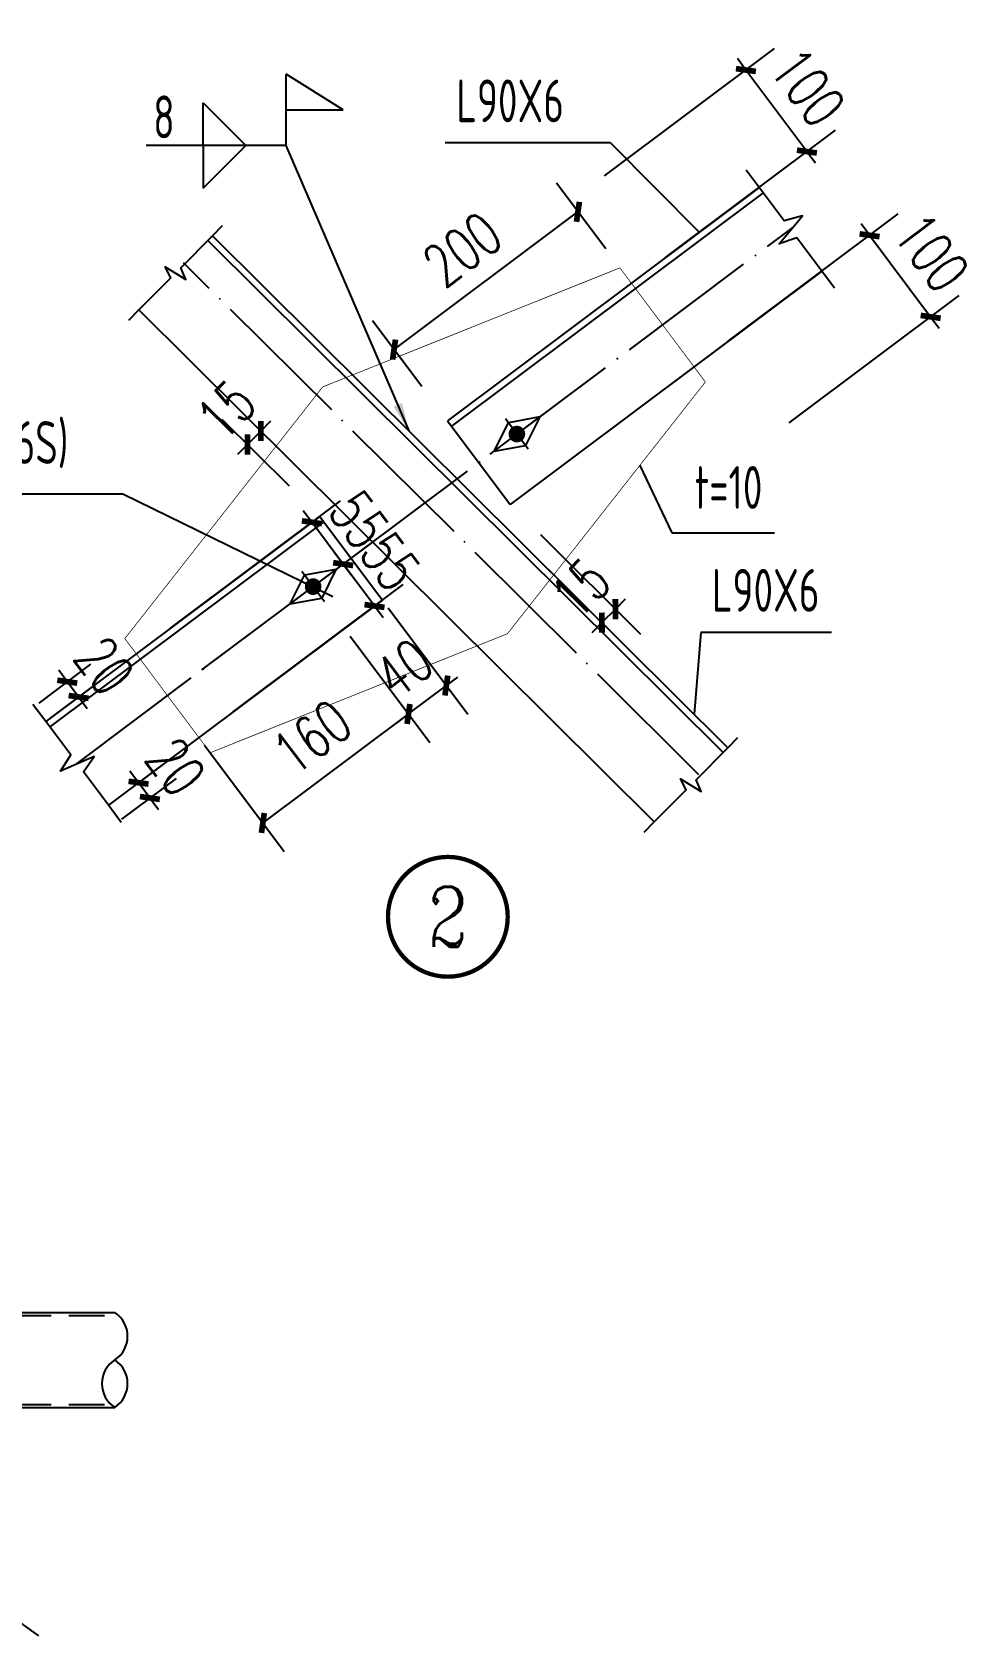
# Model space of a CAD drawing. Extents: x -33967 to 1773478, y -1022458 to -784650.
# Drawn here: x 1085422 to 1098298, y -1004185 to -981687 of the extents above; entities that cross this region are included whole.
import ezdxf
from ezdxf.enums import TextEntityAlignment as Align

# ---------------------------------------------------------------- set-up
doc = ezdxf.new("R2010")
doc.units = 0
doc.header["$LTSCALE"] = 1000
doc.header["$MEASUREMENT"] = 0
doc.linetypes.add('DASHED', pattern=[0.75, 0.5, -0.25])
doc.linetypes.add('DOTE', pattern=[2.42, 2, -0.2, 0.02, -0.2])
for name, color, linetype in [('AXIS', 3, 'Continuous'), ('DOTE', 1, 'DOTE'), ('PZ', 202, 'Continuous'), ('SC', 3, 'Continuous'), ('TEXT', 7, 'Continuous'), ('XG', 6, 'Continuous')]:
    doc.layers.add(name, color=color, linetype=linetype)
doc.styles.add('_TCH_DIM_T3', font='SIMPLEX', dxfattribs={"width": 0.705882, "bigfont": 'GBCBIG'})
doc.styles.add('_TCH_LABEL', font='COMPLEX', dxfattribs={"bigfont": 'GBCBIG'})
doc.styles.get("Standard").update_dxf_attribs({"font": 'gbenor.shx', "bigfont": 'gbcbig.shx'})
doc.styles.add('TSSD_Label', font='tssdeng.shx', dxfattribs={"width": 0.7, "bigfont": 'hztxt.shx'})
doc.dimstyles.new('TCH-200-10', dxfattribs={"dimtxt": 595, "dimasz": 200, "dimexe": 500, "dimexo": 600, "dimgap": 252.5, "dimtad": 1, "dimdec": 0, "dimlfac": 0.1, "dimzin": 0, "dimdsep": 46, "dimtxsty": '_TCH_DIM_T3', "dimblk": 'ARCHTICK', "dimcen": 0.09, "dimclrd": 124, "dimclre": 124, "dimclrt": 7, "dimazin": 2, "dimtfac": 1, "dimtdec": 0, "dimtix": 1, "dimtmove": 2, "dimatfit": 3, "dimfxl": 1, "dimtolj": 1, "dimtzin": 0, "dimarcsym": 0})
doc.dimstyles.new('TSSD_LEADER_STYLE_400.0', dxfattribs={"dimtxt": 1200, "dimasz": 400, "dimexe": 400, "dimexo": 1000, "dimgap": 0.09, "dimtad": 0, "dimtih": 1, "dimtoh": 1, "dimdec": 4, "dimzin": 0, "dimdsep": 46, "dimtxsty": 'Standard', "dimcen": 0.09, "dimdle": 400, "dimclrt": 7, "dimadec": 0, "dimazin": 0, "dimtfac": 1, "dimtdec": 4, "dimtofl": 0, "dimtmove": 0, "dimatfit": 3, "dimfxl": 1, "dimtolj": 1, "dimtzin": 0, "dimarcsym": 0})

# ---------------------------------------------------------------- blocks, each defined once
blk = doc.blocks.new('_WELD004')
at = {"color": 0, "linetype": 'ByBlock'}
for p, q in [((0, 1), (1, 0)), ((0, 0), (0, 1))]:
    blk.add_line(p, q, dxfattribs=at)
blk = doc.blocks.new('_WELD001')
at = {"linetype": 'ByBlock'}
h = blk.add_hatch(color=0, dxfattribs=at)
h.paths.add_polyline_path([(0.8, 0.5), (0, 1), (0, 0.5)], flags=16)
edge = h.paths.add_edge_path()
edge.add_line((0.8, 0.5), (0, 1))
edge.add_line((0, 0.5), (0.8, 0.5))
edge.add_line((0, 0), (0, 1))
at = {"color": 0, "linetype": 'ByBlock'}
for p, q in [((0, 0), (0, 1)), ((0.8, 0.5), (0, 1)), ((0, 0.5), (0.8, 0.5))]:
    blk.add_line(p, q, dxfattribs=at)
blk = doc.blocks.new('_ArchTick')
at = {"color": 0, "linetype": 'ByBlock', "const_width": 0.4}
blk.add_lwpolyline([(-0.5, -0.5), (0.5, 0.5)], dxfattribs=at)
blk = doc.blocks.new('*D281')
at = {"layer": 'AXIS', "color": 124, "lineweight": -2, "transparency": 16777216}
for p, q in [((1090417, -989761), (1091534, -991254)), ((1089885, -990159), (1091002, -991652)), ((1091234, -990853), (1091395, -990734)), ((1090703, -991252), (1091234, -990853)), ((1090703, -991252), (1090542, -991372))]:
    blk.add_line(p, q, dxfattribs=at)
at = {"layer": 'Defpoints', "color": 0, "transparency": 16777216}
for p in [(1090057, -989281), (1089525, -989679), (1091234, -990853)]:
    blk.add_point(p, dxfattribs=at)
at = {"layer": 'AXIS', "color": 124, "lineweight": -2, "transparency": 16777216, "xscale": 200, "yscale": 200, "zscale": 200}
for p, rotation in [((1091234, -990853), 216.823831380597), ((1090703, -991252), 36.82383138059708)]:
    blk.add_blockref('_ArchTick', p, dxfattribs=dict(at, rotation=rotation))
at = {"layer": 'AXIS', "color": 7, "transparency": 16777216, "insert": (1090639, -990612), "char_height": 595, "attachment_point": 5, "rotation": 36.8238, "style": '_TCH_DIM_T3'}
blk.add_mtext('\\A1;40', dxfattribs=at)
blk = doc.blocks.new('*D282')
at = {"layer": 'AXIS', "color": 124, "lineweight": -2, "transparency": 16777216}
for p, q in [((1089885, -990159), (1091002, -991652)), ((1090703, -991252), (1088660, -992781)), ((1087842, -991689), (1088960, -993181))]:
    blk.add_line(p, q, dxfattribs=at)
at = {"layer": 'Defpoints', "color": 0, "transparency": 16777216}
for p in [(1089525, -989679), (1087483, -991208), (1088660, -992781)]:
    blk.add_point(p, dxfattribs=at)
at = {"layer": 'AXIS', "color": 124, "lineweight": -2, "transparency": 16777216, "xscale": 200, "yscale": 200, "zscale": 200}
for p, rotation in [((1090703, -991252), 36.82383138056934), ((1088660, -992781), 216.8238313805693)]:
    blk.add_blockref('_ArchTick', p, dxfattribs=dict(at, rotation=rotation))
at = {"layer": 'AXIS', "color": 7, "transparency": 16777216, "insert": (1089352, -991576), "char_height": 595, "attachment_point": 5, "rotation": 36.8238, "style": '_TCH_DIM_T3'}
blk.add_mtext('\\A1;160', dxfattribs=at)
blk = doc.blocks.new('*D283')
at = {"layer": 'AXIS', "color": 124, "lineweight": -2, "transparency": 16777216}
for p, q in [((1089220, -987868), (1088276, -986931)), ((1089032, -988058), (1088088, -987120)), ((1088631, -987283), (1088772, -987141)), ((1088443, -987472), (1088631, -987283)), ((1088443, -987472), (1088302, -987614))]:
    blk.add_line(p, q, dxfattribs=at)
at = {"layer": 'Defpoints', "color": 0, "transparency": 16777216}
for p in [(1088631, -987283), (1089646, -988291), (1089458, -988480)]:
    blk.add_point(p, dxfattribs=at)
at = {"layer": 'AXIS', "color": 124, "lineweight": -2, "transparency": 16777216, "xscale": 200, "yscale": 200, "zscale": 200}
for p, rotation in [((1088631, -987283), 225.1878543416661), ((1088443, -987472), 45.18785434166615)]:
    blk.add_blockref('_ArchTick', p, dxfattribs=dict(at, rotation=rotation))
at = {"layer": 'AXIS', "color": 7, "transparency": 16777216, "insert": (1088147, -986990), "char_height": 595, "attachment_point": 5, "rotation": 45.1879, "style": '_TCH_DIM_T3'}
blk.add_mtext('\\A1;15', dxfattribs=at)
blk = doc.blocks.new('*D284')
at = {"layer": 'AXIS', "color": 124, "lineweight": -2, "transparency": 16777216}
for p, q in [((1092553, -988736), (1093959, -990133)), ((1092365, -988926), (1093771, -990323)), ((1093605, -989781), (1093746, -989639)), ((1093605, -989781), (1093417, -989970)), ((1093417, -989970), (1093276, -990112))]:
    blk.add_line(p, q, dxfattribs=at)
at = {"layer": 'Defpoints', "color": 0, "transparency": 16777216}
for p in [(1092128, -988314), (1091940, -988503), (1093417, -989970)]:
    blk.add_point(p, dxfattribs=at)
at = {"layer": 'AXIS', "color": 124, "lineweight": -2, "transparency": 16777216, "xscale": 200, "yscale": 200, "zscale": 200}
for p, rotation in [((1093605, -989781), 225.1878543417016), ((1093417, -989970), 45.1878543417016)]:
    blk.add_blockref('_ArchTick', p, dxfattribs=dict(at, rotation=rotation))
at = {"layer": 'AXIS', "color": 7, "transparency": 16777216, "insert": (1093120, -989488), "char_height": 595, "attachment_point": 5, "rotation": 45.1879, "style": '_TCH_DIM_T3'}
blk.add_mtext('\\A1;15', dxfattribs=at)
blk = doc.blocks.new('*D285')
at = {"layer": 'AXIS', "color": 124, "lineweight": -2, "transparency": 16777216}
for p, q in [((1087282, -991942), (1086515, -992516)), ((1087442, -992155), (1086675, -992729)), ((1086916, -992216), (1086796, -992056)), ((1087075, -992430), (1086916, -992216)), ((1087075, -992430), (1087195, -992590))]:
    blk.add_line(p, q, dxfattribs=at)
at = {"layer": 'Defpoints', "color": 0, "transparency": 16777216}
for p in [(1087762, -991582), (1087922, -991795), (1086916, -992216)]:
    blk.add_point(p, dxfattribs=at)
at = {"layer": 'AXIS', "color": 124, "lineweight": -2, "transparency": 16777216, "xscale": 200, "yscale": 200, "zscale": 200}
for p, rotation in [((1086916, -992216), 306.8238313805616), ((1087075, -992430), 126.8238313805616)]:
    blk.add_blockref('_ArchTick', p, dxfattribs=dict(at, rotation=rotation))
at = {"layer": 'AXIS', "color": 7, "transparency": 16777216, "insert": (1087436, -991993), "char_height": 595, "attachment_point": 5, "rotation": 306.8238, "style": '_TCH_DIM_T3'}
blk.add_mtext('\\A1;20', dxfattribs=at)
blk = doc.blocks.new('*D286')
at = {"layer": 'AXIS', "color": 124, "lineweight": -2, "transparency": 16777216}
for p, q in [((1087803, -990635), (1090187, -988851)), ((1089786, -989150), (1089667, -988990)), ((1090226, -989737), (1089786, -989150)), ((1088243, -991222), (1090626, -989438)), ((1090226, -989737), (1090346, -989897))]:
    blk.add_line(p, q, dxfattribs=at)
at = {"layer": 'Defpoints', "color": 0, "transparency": 16777216}
for p in [(1089786, -989150), (1087323, -990995), (1087762, -991582)]:
    blk.add_point(p, dxfattribs=at)
at = {"layer": 'AXIS', "color": 124, "lineweight": -2, "transparency": 16777216, "xscale": 200, "yscale": 200, "zscale": 200}
for p, rotation in [((1089786, -989150), 306.8238313805607), ((1090226, -989737), 126.8238313805607)]:
    blk.add_blockref('_ArchTick', p, dxfattribs=dict(at, rotation=rotation))
at = {"layer": 'AXIS', "color": 7, "transparency": 16777216, "insert": (1090446, -989114), "char_height": 595, "attachment_point": 5, "rotation": 306.8238, "style": '_TCH_DIM_T3'}
blk.add_mtext('\\A1;55', dxfattribs=at)
blk = doc.blocks.new('*D287')
at = {"layer": 'AXIS', "color": 124, "lineweight": -2, "transparency": 16777216}
for p, q in [((1087364, -990048), (1089747, -988264)), ((1089347, -988563), (1089227, -988403)), ((1089786, -989150), (1089347, -988563)), ((1087803, -990635), (1090187, -988851)), ((1089786, -989150), (1089906, -989310))]:
    blk.add_line(p, q, dxfattribs=at)
at = {"layer": 'Defpoints', "color": 0, "transparency": 16777216}
for p in [(1089347, -988563), (1086883, -990408), (1087323, -990995)]:
    blk.add_point(p, dxfattribs=at)
at = {"layer": 'AXIS', "color": 124, "lineweight": -2, "transparency": 16777216, "xscale": 200, "yscale": 200, "zscale": 200}
for p, rotation in [((1089347, -988563), 306.8238313805331), ((1089786, -989150), 126.8238313805331)]:
    blk.add_blockref('_ArchTick', p, dxfattribs=dict(at, rotation=rotation))
at = {"layer": 'AXIS', "color": 7, "transparency": 16777216, "insert": (1090007, -988527), "char_height": 595, "attachment_point": 5, "rotation": 306.8238, "style": '_TCH_DIM_T3'}
blk.add_mtext('\\A1;55', dxfattribs=at)
blk = doc.blocks.new('*D288')
at = {"layer": 'AXIS', "color": 124, "lineweight": -2, "transparency": 16777216}
for p, q in [((1086243, -990554), (1085515, -991099)), ((1086403, -990768), (1085675, -991312)), ((1085916, -990799), (1085796, -990639)), ((1086075, -991013), (1085916, -990799)), ((1086075, -991013), (1086195, -991173))]:
    blk.add_line(p, q, dxfattribs=at)
at = {"layer": 'Defpoints', "color": 0, "transparency": 16777216}
for p in [(1086723, -990194), (1086883, -990408), (1085916, -990799)]:
    blk.add_point(p, dxfattribs=at)
at = {"layer": 'AXIS', "color": 124, "lineweight": -2, "transparency": 16777216, "xscale": 200, "yscale": 200, "zscale": 200}
for p, rotation in [((1085916, -990799), 306.8238313805216), ((1086075, -991013), 126.8238313805216)]:
    blk.add_blockref('_ArchTick', p, dxfattribs=dict(at, rotation=rotation))
at = {"layer": 'AXIS', "color": 7, "transparency": 16777216, "insert": (1086436, -990576), "char_height": 595, "attachment_point": 5, "rotation": 306.8238, "style": '_TCH_DIM_T3'}
blk.add_mtext('\\A1;20', dxfattribs=at)
blk = doc.blocks.new('*D251')
at = {"layer": 'AXIS', "color": 124, "lineweight": -2, "transparency": 16777216}
for p, q in [((1095188, -986022), (1097571, -984237)), ((1097171, -984537), (1097051, -984377)), ((1097171, -984537), (1098028, -985681)), ((1096044, -987166), (1098428, -985381)), ((1098028, -985681), (1098148, -985841))]:
    blk.add_line(p, q, dxfattribs=at)
at = {"layer": 'Defpoints', "color": 0, "transparency": 16777216}
for p in [(1098028, -985681), (1094708, -986382), (1095564, -987526)]:
    blk.add_point(p, dxfattribs=at)
at = {"layer": 'AXIS', "color": 124, "lineweight": -2, "transparency": 16777216, "xscale": 200, "yscale": 200, "zscale": 200}
for p, rotation in [((1097171, -984537), 306.8238313805649), ((1098028, -985681), 126.8238313805649)]:
    blk.add_blockref('_ArchTick', p, dxfattribs=dict(at, rotation=rotation))
at = {"layer": 'AXIS', "color": 7, "transparency": 16777216, "insert": (1098040, -984779), "char_height": 595, "attachment_point": 5, "rotation": 306.8238, "style": '_TCH_DIM_T3'}
blk.add_mtext('\\A1;100', dxfattribs=at)
blk = doc.blocks.new('*D252')
at = {"layer": 'AXIS', "color": 124, "lineweight": -2, "transparency": 16777216}
for p, q in [((1093452, -983704), (1095836, -981919)), ((1095436, -982219), (1095316, -982059)), ((1096292, -983363), (1095436, -982219)), ((1094309, -984848), (1096692, -983063)), ((1096292, -983363), (1096412, -983523))]:
    blk.add_line(p, q, dxfattribs=at)
at = {"layer": 'Defpoints', "color": 0, "transparency": 16777216}
for p in [(1095436, -982219), (1092972, -984064), (1093829, -985208)]:
    blk.add_point(p, dxfattribs=at)
at = {"layer": 'AXIS', "color": 124, "lineweight": -2, "transparency": 16777216, "xscale": 200, "yscale": 200, "zscale": 200}
for p, rotation in [((1095436, -982219), 306.8238313805593), ((1096292, -983363), 126.8238313805593)]:
    blk.add_blockref('_ArchTick', p, dxfattribs=dict(at, rotation=rotation))
at = {"layer": 'AXIS', "color": 7, "transparency": 16777216, "insert": (1096304, -982461), "char_height": 595, "attachment_point": 5, "rotation": 306.8238, "style": '_TCH_DIM_T3'}
blk.add_mtext('\\A1;100', dxfattribs=at)
blk = doc.blocks.new('*D289')
at = {"layer": 'Defpoints', "color": 0, "transparency": 16777216}
for p in [(1093080, -984208), (1093829, -985208), (1091248, -987140)]:
    blk.add_point(p, dxfattribs=at)
at = {"layer": 'TEXT', "color": 124, "lineweight": -2, "transparency": 16777216}
for p, q in [((1093469, -984727), (1092780, -983808)), ((1090500, -986140), (1093080, -984208)), ((1090889, -986659), (1090200, -985739))]:
    blk.add_line(p, q, dxfattribs=at)
at = {"layer": 'TEXT', "color": 124, "lineweight": -2, "transparency": 16777216, "xscale": 200, "yscale": 200, "zscale": 200}
for p, rotation in [((1093080, -984208), 36.82383138056076), ((1090500, -986140), 216.8238313805607)]:
    blk.add_blockref('_ArchTick', p, dxfattribs=dict(at, rotation=rotation))
at = {"layer": 'TEXT', "color": 7, "transparency": 16777216, "insert": (1091460, -984734), "char_height": 595, "attachment_point": 5, "rotation": 36.8238, "style": '_TCH_DIM_T3'}
blk.add_mtext('\\A1;200', dxfattribs=at)

msp = doc.modelspace()

# ---------------------------------------------------------------- linework, layer by layer
for p, q in [((1091849.8, -987605.4), (1092596.9, -987046)), ((1091903.2, -987565.4), (1092103.5, -987165.6)), ((1092383.2, -987539.2), (1092063.6, -987112.2)), ((1092543.6, -987085.9), (1092103.5, -987165.6)), ((1092543.6, -987085.9), (1092343.3, -987485.8)), ((1091903.2, -987565.4), (1092343.3, -987485.8)), ((1088991.7, -989745.4), (1089738.8, -989186)), ((1089685.5, -989225.9), (1089245.4, -989305.6)), ((1089685.5, -989225.9), (1089485.2, -989625.8)), ((1089045.1, -989705.4), (1089245.4, -989305.6)), ((1089525.1, -989679.1), (1089205.5, -989252.2)), ((1089045.1, -989705.4), (1089485.2, -989625.8))]:
    msp.add_line(p, q)
at = {"const_width": 100}
for points in [[(1092170, -987365.6, 1), (1092276.7, -987285.7, 1), (1092170, -987365.6)], [(1089311.9, -989505.6, 1), (1089418.6, -989425.7, 1), (1089311.9, -989505.6)]]:
    msp.add_lwpolyline(points, format="xyb", dxfattribs=at)
at = {"const_width": 60}
msp.add_lwpolyline([(1092094.9, -994097.1, 1), (1090414.9, -994097.1, 1)], format="xyb", close=True, dxfattribs=at)
at = {"layer": 'AXIS'}
for p, q in [((1088986.8, -983277), (1087020.9, -983277)), ((1093535.1, -983242.3), (1091219, -983242.3)), ((1093535.1, -983242.3), (1094779.8, -984495.5)), ((1093947.7, -987765), (1094395.4, -988711.3)), ((1086696, -988167.7), (1083629.3, -988167.7)), ((1089641.6, -989606.5), (1086696, -988167.7)), ((1094395.4, -988711.3), (1095838.7, -988711.3)), ((1094804, -990107.9), (1094711, -991256.1)), ((1096636, -990107.9), (1094804, -990107.9))]:
    msp.add_line(p, q, dxfattribs=at)
at = {"layer": 'DOTE'}
for p, q in [((1086054.7, -991944.5), (1096089.9, -984430.6)), ((1094775.5, -992104), (1087546.2, -984921.9)), ((1085515, -1004184.7, 695.9), (1081018.4, -1000978.4, 2876.1))]:
    msp.add_line(p, q, dxfattribs=at)
at = {"layer": 'PZ', "const_width": 10}
msp.add_lwpolyline([(1093668.7, -984994.3), (1094867.4, -986595.2), (1092091.5, -990125.8), (1087922.2, -991795.4), (1086723.5, -990194.5), (1089499.4, -986663.9), (1093668.7, -984994.3)], close=True, dxfattribs=at)
at = {"layer": 'SC'}
for p, q in [((1095620.7, -983865.8), (1091248.5, -987139.6)), ((1095676.7, -983940.5), (1091304.4, -987214.3)), ((1087888.6, -984609.8), (1095117.9, -991791.9)), ((1087954.3, -984543.6), (1095183.7, -991725.7)), ((1096499.8, -985039.9), (1092127.5, -988313.6)), ((1086920.7, -985584.1), (1094150, -992766.2)), ((1091248.5, -987139.6), (1092127.5, -988313.6)), ((1089457.7, -988480.4), (1085613.4, -991358.8)), ((1089513.6, -988555.1), (1085669.3, -991433.5)), ((1089457.7, -988480.4), (1090336.7, -989654.4)), ((1090336.7, -989654.4), (1086492.4, -992532.8))]:
    msp.add_line(p, q, dxfattribs=at)
for points in [[(1096679.6, -985280), (1096499.8, -985039.9), (1096149, -984571.3), (1095900.9, -984657.1), (1096229.7, -984263.1), (1095971.6, -984334.4), (1095620.7, -983865.8), (1095440.9, -983625.7)], [(1086779.7, -985726), (1086920.7, -985584.1), (1087368, -985133.8), (1087287.3, -984978.5), (1087579.1, -985157.2), (1087507, -984993.8), (1087954.3, -984543.6), (1088095.3, -984401.7)], [(1086672.2, -992773), (1086492.4, -992532.8), (1086141.6, -992064.3), (1086293.8, -991850.4), (1085823.1, -992055), (1085964.2, -991827.3), (1085613.4, -991358.8), (1085433.6, -991118.6)], [(1094009.1, -992908.1), (1094150, -992766.2), (1094597.3, -992316), (1094516.7, -992160.7), (1094808.5, -992339.4), (1094736.4, -992176), (1095183.7, -991725.7), (1095324.7, -991583.9)]]:
    msp.add_lwpolyline(points, dxfattribs=at)
at = {"layer": 'XG'}
for p, q in [((1075439.3, -999648.4, 3950.3), (1086581.7, -999648.4, 3950.3)), ((1075439.3, -1000978.4, 3950.3), (1086581.7, -1000978.4, 3950.3))]:
    msp.add_line(p, q, dxfattribs=at)
at = {"layer": 'XG', "linetype": 'DASHED'}
for p, q in [((1075439.3, -999688.4, 3950.3), (1086581.7, -999688.4, 3950.3)), ((1075439.3, -1000938.4, 3950.3), (1086581.7, -1000938.4, 3950.3))]:
    msp.add_line(p, q, dxfattribs=at)
at = {"layer": 'XG'}
for centre, start, end in [((1086366.7, -999980.9, 3950.3), 302.89041, 57.10959), ((1086796.8, -1000645.9, 3950.3), 122.89041, 237.10959), ((1086366.7, -1000645.9, 3950.3), 302.89041, 57.10959)]:
    msp.add_arc(centre, 396, start, end, dxfattribs=at)

# ---------------------------------------------------------------- block references
at = {"layer": 'AXIS'}
for name, p, xscale, yscale, zscale in [('_WELD001', (1088986.8, -983277), 1000, 1000, 1000), ('_WELD004', (1087820.9, -983277), 600, 600, 600)]:
    msp.add_blockref(name, p, dxfattribs=dict(at, xscale=xscale, yscale=yscale, zscale=zscale))
at = {"layer": 'AXIS', "xscale": -600, "yscale": 600, "zscale": 600, "rotation": 180}
msp.add_blockref('_WELD004', (1087820.9, -983277), dxfattribs=at)

# ---------------------------------------------------------------- texts
at = {"layer": 'TEXT', "style": 'TSSD_Label', "width": 0.7}
for s, p in [('L90X6', (1091373.9, -983131.4)), ('M20(4.6S)', (1083668.5, -987923.4)), ('t=10', (1094716.7, -988554.3)), ('L90X6', (1094959, -989997.1))]:
    msp.add_text(s, height=600, dxfattribs=at).set_placement(p, align=Align.BOTTOM_LEFT)
msp.add_text('8', height=600, dxfattribs=at).set_placement((1087120.9, -983177))
at = {"layer": 'TEXT', "style": '_TCH_LABEL'}
msp.add_text('2', height=838.7, dxfattribs=at).set_placement((1090975.3, -994516.4), (1091534.4, -994516.4), align=Align.FIT)

# ---------------------------------------------------------------- dimensions: what is measured, and where the dimension line sits
at = {"layer": 'AXIS'}
for p1, p2, distance, text, picture, middle in [((1093828.5, -985207.7), (1092972, -984063.8), -3077.7, '100', '*D252', (1096304.2, -982461.5)), ((1094707.6, -986381.8), (1095564.1, -987525.7), 3077.7, '100', '*D251', (1098039.7, -984779.5)), ((1089457.7, -988480.4), (1089645.6, -988291.2), 1430.3, '15', '*D283', (1088146.8, -986990.1)), ((1087322.8, -990995), (1086883.3, -990407.9), -3077.7, '55', '*D287', (1090006.9, -988527.2)), ((1092127.5, -988313.6), (1091939.6, -988502.8), 2082.1, '15', '*D284', (1093120.4, -989488)), ((1087762.4, -991582), (1087322.8, -990995), -3077.7, '55', '*D286', (1090446.5, -989114.2)), ((1089525.1, -989679.1), (1090057, -989280.9), -1964.5, '40', '*D281', (1090638.9, -990612.3)), ((1089525.1, -989679.1), (1087482.7, -991208.4), 1964.5, '160', '*D282', (1089351.7, -991576.1)), ((1086883.3, -990407.9), (1086723.5, -990194.5), 1009.2, '20', '*D288', (1086435.8, -990576.4)), ((1087922.2, -991795.4), (1087762.4, -991582), 1057.9, '20', '*D285', (1087435.7, -991993.1))]:
    dim = msp.add_aligned_dim(p1=p1, p2=p2, distance=distance, text=text, dimstyle='TCH-200-10', dxfattribs=at)
    dim.commit()
    dim.dimension.update_dxf_attribs({"geometry": picture, "text_midpoint": middle})
at = {"layer": 'TEXT'}
dim = msp.add_aligned_dim(p1=(1091248.5, -987139.6), p2=(1093828.5, -985207.7), distance=1249.1, text='200', dimstyle='TCH-200-10', dxfattribs=at)
dim.commit()
dim.dimension.update_dxf_attribs({"geometry": '*D289', "text_midpoint": (1091460.2, -984733.5)})

# ---------------------------------------------------------------- leaders
at = {"layer": 'AXIS'}
msp.add_leader([(1090710.9, -987282.2), (1088986.8, -983277)], dimstyle='TSSD_LEADER_STYLE_400.0', dxfattribs=at)

doc.saveas('drawing.dxf')
